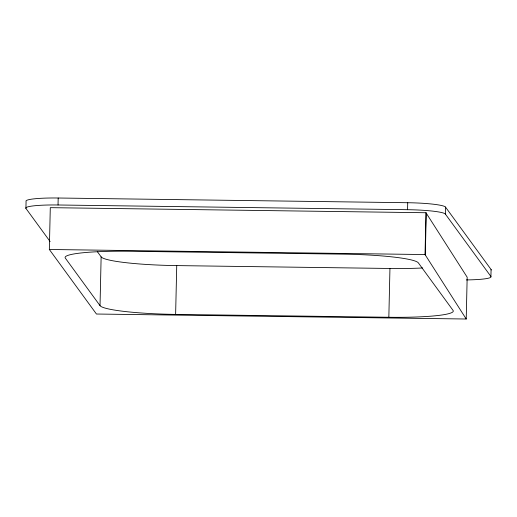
<?xml version="1.0" encoding="UTF-8"?>
<svg xmlns="http://www.w3.org/2000/svg" width="517" height="517" viewBox="0 0 517 517"><rect width="100%" height="100%" fill="white"/><g stroke="black" fill="none" stroke-linecap="round" stroke-linejoin="round"><path stroke-width="0.78" d="M50.123 241.575L25.921 208.409L26.083 201.443A35.078 3.852 1.3 0 1 58.188 198.011L407.719 202.722A35.078 3.852 1.3 0 1 445.518 207.091L491.079 269.512A35.078 3.852 1.3 0 1 491.15 270.023M49.341 249.485L50.291 207.66L425.976 212.733L467.168 277.19L466.218 319.015L96.446 314.026L49.341 249.485L425.026 254.558L466.218 319.015M25.921 208.409A35.078 3.852 1.3 0 1 58.027 204.984L58.188 198.011M100.027 305.657L65.336 258.125A70.157 7.697 1.3 0 1 129.547 251.262L342.765 254.138A70.157 7.697 1.3 0 1 418.363 262.882L453.054 310.413A70.157 7.697 1.3 0 1 388.842 317.27L175.625 314.401A70.157 7.697 1.3 0 1 100.027 305.657L101.132 256.852L97.332 251.643M175.625 314.401L176.736 265.596A70.157 7.697 1.3 0 1 101.132 256.852M388.842 317.27L389.947 268.472A70.157 7.697 1.3 0 0 422.699 267.974M466.315 279.923A35.078 3.852 1.3 0 0 490.917 276.485L445.357 214.064A35.078 3.852 1.3 0 0 407.558 209.695L407.719 202.722M425.026 254.558L425.976 212.733M425.31 254.946L426.26 213.12M445.357 214.064L445.518 207.091M490.917 276.485L491.079 269.512M58.027 204.984L407.558 209.695M176.736 265.596L389.947 268.472"/></g></svg>
